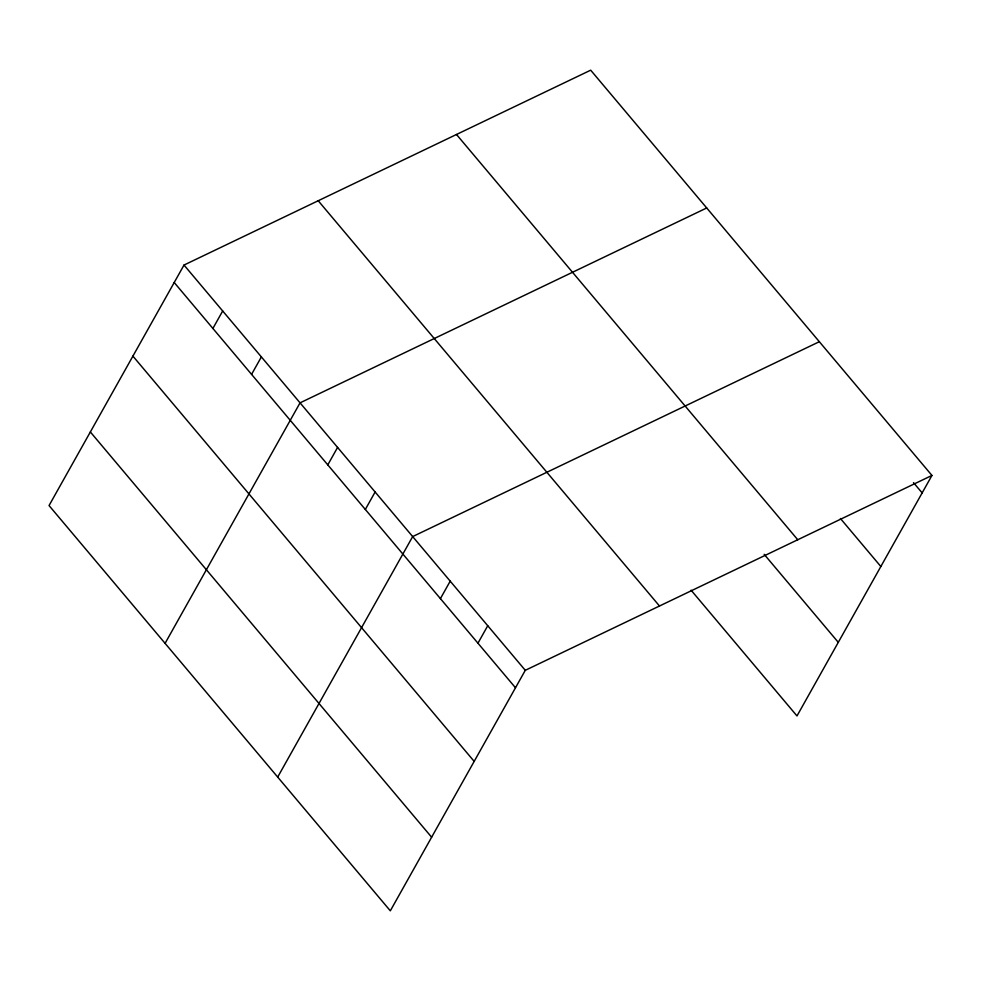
<?xml version="1.0" encoding="UTF-8"?>
<svg xmlns="http://www.w3.org/2000/svg" width="981" height="981" viewBox="0 0 981 981"><rect width="100%" height="100%" fill="white"/><g stroke="black" fill="none" stroke-linecap="round" stroke-linejoin="round"><path stroke-width="1.47" d="M184.011 265.054L49.05 505.558L390.315 910.822L525.289 670.317L931.95 475.442L590.685 70.178L184.011 265.054L525.289 670.317M212.889 328.451L222.687 310.977M251.565 374.374L261.375 356.912M165.078 643.352L300.051 402.848L706.712 207.972M327.789 464.884L337.587 447.422M365.324 509.47L375.122 491.996M277.697 777.087L412.67 536.582L819.331 341.707M440.408 598.631L450.205 581.157M477.943 643.205L487.741 625.743M931.95 475.442L796.989 715.946L691.102 590.206M913.483 482.627L922.152 492.903M840.423 518.508L880.84 566.515M456.484 134.483L797.749 539.746M764.174 554.326L838.289 642.347M318.212 200.737L659.49 606.013M174.213 282.516L515.491 687.779M132.913 356.115L474.179 761.391M90.35 431.959L431.628 837.222"/></g></svg>
